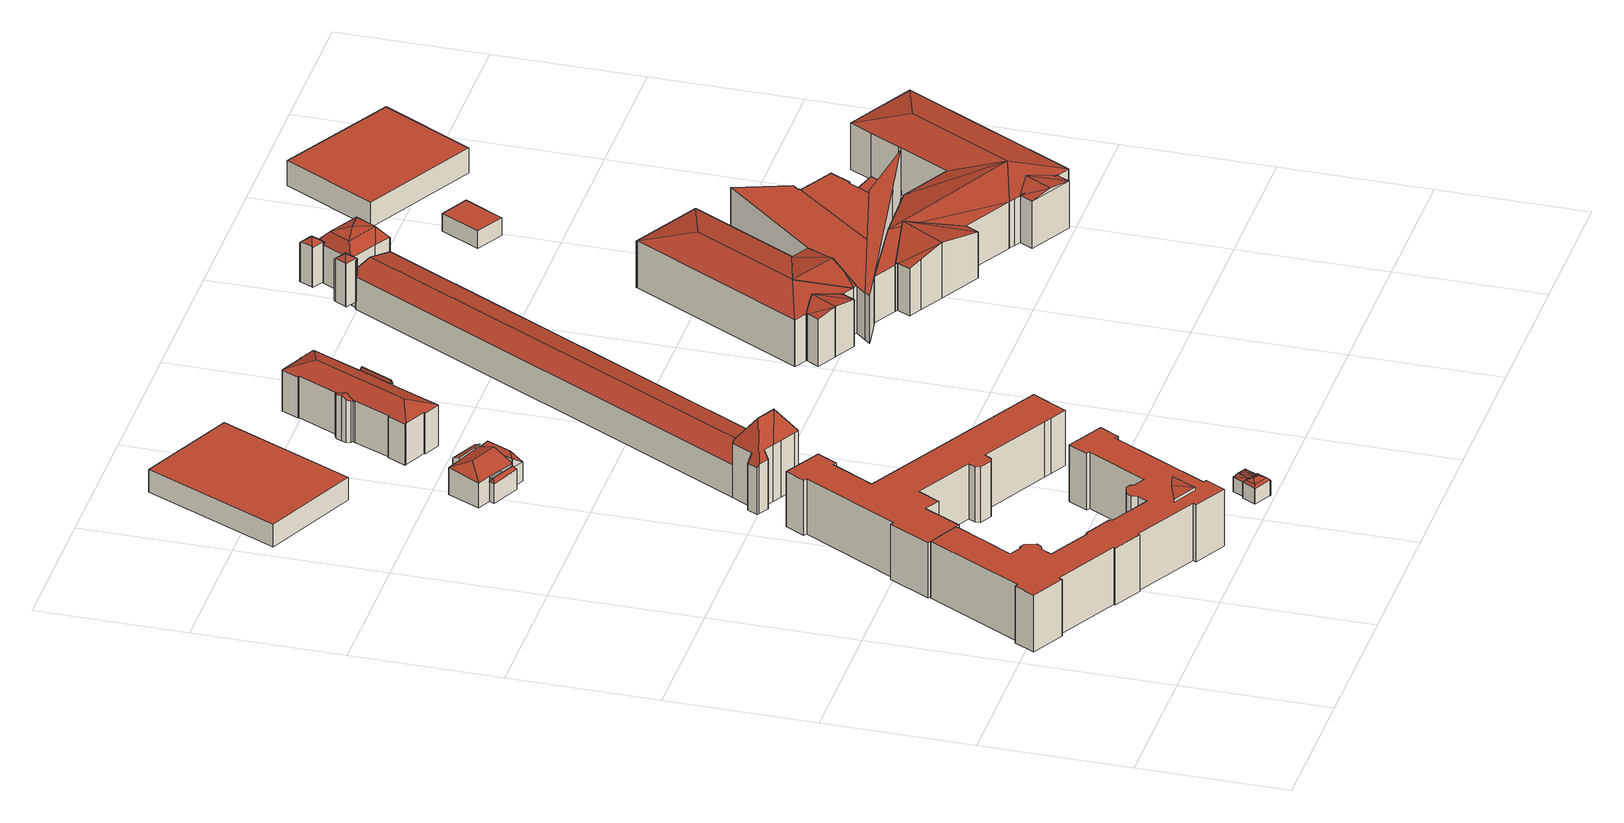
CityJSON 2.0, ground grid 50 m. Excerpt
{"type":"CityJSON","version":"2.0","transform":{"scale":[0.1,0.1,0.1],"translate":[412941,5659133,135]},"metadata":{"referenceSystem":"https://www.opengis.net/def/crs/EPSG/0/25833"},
"CityObjects":{
"building1":{"type":"Building","attributes":{"name":"Landesamt zur Regelung offener Vermögensfragen","Gemeindeschluessel":14612000,"Geometrietyp2DReferenz":"3000","BezugspunktDach":"2000","function":"31001_3010"},"children":["building1-1","building1-2"]},
"building1-1":{"type":"BuildingPart","attributes":{"Dachtyp_tdc":"tdcFreeFormRoof","Dachneigung":8.62,"QualitaetDacherkennung":0,"Geometrietyp2DReferenz":"3000","measuredHeight":20.87},"parents":["building1"],"geometry":[{"type":"MultiSurface","lod":"2","boundaries":[[[0,1,2]],[[0,3,1]],[[1,3,4,5]],[[3,2,6,4]],[[2,1,5,6]],[[0,2,3]],[[5,4,6]]],"semantics":{"surfaces":[{"type":"RoofSurface"},{"type":"WallSurface"},{"type":"GroundSurface"}],"values":[0,0,1,1,1,2,2]}}]},
"building1-2":{"type":"BuildingPart","attributes":{"Dachtyp_tdc":"tdcHipAndGableRoof","Dachneigung":0,"QualitaetDacherkennung":0,"Geometrietyp2DReferenz":"3000","measuredHeight":20.4},"parents":["building1"],"geometry":[{"type":"MultiSurface","lod":"2","boundaries":[[[7,8,9,10,11,12,13,14,15,16,17,18,19,20,21,22,23,24,25,26,27,28,29,30,31,32,33,34,35,36,37,38,39,40,41,42,43,44,45,46,47,48]],[[48,47,49,50]],[[47,46,51,49]],[[46,45,52,51]],[[42,41,53,54]],[[45,44,55,52]],[[44,43,56,55]],[[43,42,54,56]],[[41,40,57,53]],[[40,39,58,57]],[[39,38,59,58]],[[38,37,60,59]],[[37,36,61,60]],[[36,35,62,61]],[[35,34,63,62]],[[34,33,64,63]],[[33,32,65,64]],[[32,31,66,65]],[[31,30,67,66]],[[30,29,68,67]],[[29,28,69,68]],[[25,24,70,71]],[[28,27,72,69]],[[27,26,73,72]],[[26,25,71,73]],[[24,23,74,70]],[[23,22,75,74]],[[22,21,76,75]],[[21,20,77,76]],[[20,19,78,77]],[[19,18,79,78]],[[18,17,80,79]],[[17,16,81,80]],[[16,15,82,81]],[[15,14,83,82]],[[14,13,84,83]],[[13,12,85,84]],[[12,11,86,85]],[[11,10,87,86]],[[10,9,88,87]],[[9,8,89,88]],[[8,7,90,89]],[[7,48,50,90]],[[50,49,51,52,55,56,54,53,57,58,59,60,61,62,63,64,65,66,67,68,69,72,73,71,70,74,75,76,77,78,79,80,81,82,83,84,85,86,87,88,89,90]]],"semantics":{"surfaces":[{"type":"RoofSurface"},{"type":"WallSurface"},{"type":"GroundSurface"}],"values":[0,1,1,1,1,1,1,1,1,1,1,1,1,1,1,1,1,1,1,1,1,1,1,1,1,1,1,1,1,1,1,1,1,1,1,1,1,1,1,1,1,1,1,2]}}]},
"building2":{"type":"Building","attributes":{"name":"Amtsgericht","Dachtyp_tdc":"tdcPyramidRoof","Gemeindeschluessel":14612000,"Dachneigung":0,"QualitaetDacherkennung":100,"Geometrietyp2DReferenz":"3000","measuredHeight":19.89,"function":"31001_3015","roofType":"3500"},"geometry":[{"type":"Solid","lod":"2","boundaries":[[[[91,92,93,94]],[[92,95,96,93]],[[95,97,98,96]],[[97,99,100,98]],[[99,101,102,100]],[[101,103,104,102]],[[103,105,106,104]],[[105,107,108,106]],[[107,109,110,108]],[[109,111,112,110]],[[111,113,114,112]],[[113,115,116,114]],[[115,117,118,116]],[[117,119,120,118]],[[119,121,122,120]],[[121,123,124,122]],[[123,125,126,124]],[[125,7,127,126]],[[7,8,128,127]],[[8,129,130,128]],[[129,131,132,130]],[[131,133,134,132]],[[133,135,136,134]],[[135,137,138,136]],[[137,139,140,138]],[[139,91,94,140]],[[139,137,135,133,131,129,8,7,125,123,121,119,117,115,113,111,109,107,105,103,101,99,97,95,92,91]],[[94,93,96,98,100,102,104,106,108,110,112,114,116,118,120,122,124,126,127,128,130,132,134,136,138,140]]]],"semantics":{"surfaces":[{"type":"WallSurface"},{"type":"RoofSurface"},{"type":"GroundSurface"}],"values":[[0,0,0,0,0,0,0,0,0,0,0,0,0,0,0,0,0,0,0,0,0,0,0,0,0,0,1,2]]}}]},
"building3":{"type":"Building","attributes":{"Gemeindeschluessel":14612000,"QualitaetDacherkennung":100,"Geometrietyp2DReferenz":"3000","function":"31001_9998","roofType":"9999"},"children":["building3-1","building3-2"]},
"building3-1":{"type":"BuildingPart","attributes":{"Dachtyp_tdc":"tdcGambrelHipRoof","Dachneigung":47.96,"QualitaetDacherkennung":100,"Geometrietyp2DReferenz":"3000","measuredHeight":7.21,"roofType":"9999"},"parents":["building3"],"geometry":[{"type":"MultiSurface","lod":"2","boundaries":[[[141,142,143,144]],[[142,145,146,143]],[[145,147,148,146]],[[147,149,150,148]],[[149,151,152,150]],[[151,153,154,152]],[[153,155,156,154]],[[157,158,159,160]],[[158,161,162,159]],[[161,141,144,162]],[[147,145,142,163,164]],[[149,147,164,165]],[[157,166,155,153,151,149,165,167]],[[142,141,161,158,157,167,163]],[[164,163,168,169]],[[165,164,169]],[[167,165,169,168]],[[163,167,168]],[[144,143,146,148,150,152,154,156,160,159,162]]],"semantics":{"surfaces":[{"type":"WallSurface"},{"type":"RoofSurface"},{"type":"GroundSurface"}],"values":[0,0,0,0,0,0,0,0,0,0,1,1,1,1,1,1,1,1,2]}}]},
"building3-2":{"type":"BuildingPart","attributes":{"Dachtyp_tdc":"tdcGambrelHipGambrelRoof","Dachneigung":57.21,"QualitaetDacherkennung":100,"Geometrietyp2DReferenz":"3000","measuredHeight":7.14,"roofType":"9999"},"parents":["building3"],"geometry":[{"type":"MultiSurface","lod":"2","boundaries":[[[170,171,155]],[[172,171,173,174]],[[174,166,172]],[[166,174,175]],[[173,176,177]],[[176,173,170]],[[174,173,177]],[[177,175,174]],[[175,177,176]],[[178,179,180,181]],[[155,171,179,178]],[[171,172,180,179]],[[172,166,181,180]],[[170,175,176]],[[170,166,175]],[[166,170,155]],[[171,170,173]]],"semantics":{"surfaces":[{"type":"RoofSurface"},{"type":"GroundSurface"},{"type":"WallSurface"}],"values":[0,0,0,0,0,0,0,0,0,1,2,2,2,2,2,2,0]}}]},
"building4":{"type":"Building","attributes":{"Dachtyp_tdc":"tdcHipRoof","Gemeindeschluessel":14612000,"Dachneigung":55.74,"QualitaetDacherkennung":100,"Geometrietyp2DReferenz":"3000","measuredHeight":28.24,"function":"31001_9998","roofType":"3200"},"geometry":[{"type":"Solid","lod":"2","boundaries":[[[[182,183,184,185]],[[183,186,187,184]],[[186,188,189,187]],[[188,190,191,189]],[[190,192,193,191]],[[192,194,195,193]],[[194,196,197,195]],[[196,198,199,197]],[[198,200,201,199]],[[200,202,203,201]],[[202,204,205,203]],[[204,206,207,205]],[[206,208,209,207]],[[208,210,211,209]],[[210,212,213,211]],[[212,182,185,213]],[[208,206,214]],[[200,198,196,194,192,190,215]],[[206,204,202,215,214]],[[202,200,215]],[[190,188,186,183,214,215]],[[183,182,212,210,208,214]],[[185,184,187,189,191,193,195,197,199,201,203,205,207,209,211,213]]]],"semantics":{"surfaces":[{"type":"WallSurface"},{"type":"RoofSurface"},{"type":"GroundSurface"}],"values":[[0,0,0,0,0,0,0,0,0,0,0,0,0,0,0,0,1,1,1,1,1,1,2]]}}]},
"building5":{"type":"Building","attributes":{"name":"Depot des Militärhistorischen Museums der Bundeswehr","Dachtyp_tdc":"tdcPolyFlatRoof","Gemeindeschluessel":14612000,"Dachneigung":0,"QualitaetDacherkennung":83,"Geometrietyp2DReferenz":"3000","measuredHeight":8.13,"function":"31001_9998","roofType":"1000"},"geometry":[{"type":"Solid","lod":"2","boundaries":[[[[216,217,218,219]],[[217,220,221,218]],[[220,222,223,221]],[[222,216,219,223]],[[222,220,217,216]],[[219,218,221,223]]]],"semantics":{"surfaces":[{"type":"WallSurface"},{"type":"RoofSurface"},{"type":"GroundSurface"}],"values":[[0,0,0,0,1,2]]}}]},
"building6":{"type":"Building","attributes":{"Gemeindeschluessel":14612000,"Geometrietyp2DReferenz":"3000","function":"31001_9998","roofType":"9999"},"children":["building6-1","building6-2","building6-3","building6-4"]},
"building6-1":{"type":"BuildingPart","attributes":{"Dachtyp_tdc":"tdcPolyFlatRoof","Dachneigung":22.52,"QualitaetDacherkennung":48,"Geometrietyp2DReferenz":"3000","measuredHeight":10.56,"roofType":"2100"},"parents":["building6"],"geometry":[{"type":"MultiSurface","lod":"2","boundaries":[[[224,225,226,227,228]],[[229,230,231,232,233]],[[230,224,228,231]],[[230,229,225,224]],[[228,227,232,231]]],"semantics":{"surfaces":[{"type":"WallSurface"},{"type":"RoofSurface"},{"type":"GroundSurface"}],"values":[0,0,0,1,2]}}]},
"building6-2":{"type":"BuildingPart","attributes":{"Dachtyp_tdc":"tdcHipAndGableRoof","Dachneigung":21.6,"QualitaetDacherkennung":56,"Geometrietyp2DReferenz":"3000","measuredHeight":11.62,"roofType":"5000"},"parents":["building6"],"geometry":[{"type":"MultiSurface","lod":"2","boundaries":[[[234,235,236]],[[234,237,238,235]],[[237,239,240,238]],[[239,233,232,240]],[[226,241,242,243,227]],[[239,237,244]],[[237,234,245,246,247,244]],[[247,248,241,226,233,239,244]],[[243,249,250,235,238,240,232,227]]],"semantics":{"surfaces":[{"type":"WallSurface"},{"type":"RoofSurface"},{"type":"GroundSurface"}],"values":[0,0,0,0,0,1,1,1,2]}}]},
"building6-3":{"type":"BuildingPart","attributes":{"Dachtyp_tdc":"tdcHipAndGableRoof","Dachneigung":57,"QualitaetDacherkennung":32,"Geometrietyp2DReferenz":"3000","measuredHeight":10.63,"roofType":"5000"},"parents":["building6"],"geometry":[{"type":"MultiSurface","lod":"2","boundaries":[[[251,252,253,254]],[[242,255,256,243]],[[255,251,254,256]],[[257,251,258,259]],[[255,260,258,251]],[[259,258,260,261,248,262,246]],[[242,241,261,260,255]],[[252,257,259,245,263]],[[251,257,252]],[[254,253,250,249,243,256]]],"semantics":{"surfaces":[{"type":"WallSurface"},{"type":"RoofSurface"},{"type":"GroundSurface"}],"values":[0,0,0,1,1,1,0,0,0,2]}}]},
"building6-4":{"type":"BuildingPart","attributes":{"Dachtyp_tdc":"tdcFreeFormRoof","Dachneigung":55.11,"QualitaetDacherkennung":7,"Geometrietyp2DReferenz":"3000","measuredHeight":8.4,"roofType":"5000"},"parents":["building6"],"geometry":[{"type":"MultiSurface","lod":"2","boundaries":[[[264,265,266,267]],[[264,267,268]],[[265,264,268,269,236]],[[253,270,271,235,250]],[[268,267,270,253,252]],[[267,266,271,270]],[[266,236,235,271]],[[265,236,266]]],"semantics":{"surfaces":[{"type":"RoofSurface"},{"type":"GroundSurface"},{"type":"WallSurface"}],"values":[0,0,0,1,2,2,2,0]}}]},
"building7":{"type":"Building","attributes":{"Gemeindeschluessel":14612000,"Geometrietyp2DReferenz":"3000","function":"31001_9998","roofType":"9999"},"children":["building7-1","building7-2","building7-3"]},
"building7-1":{"type":"BuildingPart","attributes":{"Dachtyp_tdc":"tdcFreeFormRoof","Dachneigung":74,"QualitaetDacherkennung":41,"Geometrietyp2DReferenz":"3000","measuredHeight":16.06,"roofType":"5000"},"parents":["building7"],"geometry":[{"type":"MultiSurface","lod":"2","boundaries":[[[272,273,274,275]],[[273,276,277,278,274]],[[279,272,275,280,281]],[[282,276,273]],[[283,282,273,272]],[[272,279,283]],[[279,276,282,283]],[[275,274,278,280]]],"semantics":{"surfaces":[{"type":"WallSurface"},{"type":"RoofSurface"},{"type":"GroundSurface"}],"values":[0,0,0,1,1,1,1,2]}}]},
"building7-2":{"type":"BuildingPart","attributes":{"Dachtyp_tdc":"tdcFreeFormRoof","Dachneigung":22.21,"QualitaetDacherkennung":35,"Geometrietyp2DReferenz":"3000","measuredHeight":16.34,"roofType":"5000"},"parents":["building7"],"geometry":[{"type":"MultiSurface","lod":"2","boundaries":[[[284,285,286,287]],[[288,289,290,291]],[[289,292,293,290]],[[292,294,295,293]],[[294,296,297,295]],[[296,298,299,297]],[[298,300,301,299]],[[300,284,287,301]],[[296,294,292,289,288,302,303,304]],[[304,305,306,285,284,300,298,296]],[[287,286,307,308,309,291,290,293,295,297,299,301]]],"semantics":{"surfaces":[{"type":"WallSurface"},{"type":"RoofSurface"},{"type":"GroundSurface"}],"values":[0,0,0,0,0,0,0,0,1,1,2]}}]},
"building7-3":{"type":"BuildingPart","attributes":{"Dachtyp_tdc":"tdcHipRoof","Dachneigung":21.72,"QualitaetDacherkennung":73,"Geometrietyp2DReferenz":"3000","measuredHeight":17.79,"roofType":"3200"},"parents":["building7"],"geometry":[{"type":"MultiSurface","lod":"2","boundaries":[[[277,310,311,278]],[[310,312,313,311]],[[312,314,315,313]],[[314,316,317,315]],[[316,318,319,317]],[[318,320,321,319]],[[320,322,323,321]],[[322,324,325,323]],[[324,326,327,325]],[[326,328,288,291,327]],[[329,330,331,286,285]],[[330,332,333,331]],[[332,334,335,333]],[[334,336,337,335]],[[336,338,339,337]],[[338,340,341,339]],[[340,342,343,341]],[[342,344,345,343]],[[344,346,347,345]],[[346,348,349,347]],[[348,281,280,349]],[[346,344,342,340,338,336,350]],[[320,318,316,314,312,351]],[[336,334,332,330,329,352,305,353,303,354,328,326,324,322,320,351,350]],[[312,310,277,281,348,346,350,351]],[[278,311,313,315,317,319,321,323,325,327,291,309,308,307,286,331,333,335,337,339,341,343,345,347,349,280]]],"semantics":{"surfaces":[{"type":"WallSurface"},{"type":"RoofSurface"},{"type":"GroundSurface"}],"values":[0,0,0,0,0,0,0,0,0,0,0,0,0,0,0,0,0,0,0,0,0,1,1,1,1,2]}}]},
"building8":{"type":"Building","attributes":{"Dachtyp_tdc":"tdcGableRoof","Gemeindeschluessel":14612000,"Dachneigung":13.17,"QualitaetDacherkennung":100,"Geometrietyp2DReferenz":"3000","measuredHeight":13.9,"function":"31001_9998","roofType":"3100"},"geometry":[{"type":"Solid","lod":"2","boundaries":[[[[355,356,357,358]],[[356,359,360,357]],[[359,361,362,360]],[[361,363,364,362]],[[363,365,366,364]],[[365,367,368,366]],[[367,369,370,368]],[[369,371,372,370]],[[371,355,358,372]],[[367,365,363,361]],[[361,359,356,355,371,369,367]],[[358,357,360,362,364,366,368,370,372]]]],"semantics":{"surfaces":[{"type":"WallSurface"},{"type":"RoofSurface"},{"type":"GroundSurface"}],"values":[[0,0,0,0,0,0,0,0,0,1,1,2]]}}]},
"building9":{"type":"Building","attributes":{"name":"Militärhistorisches Museum der Bundeswehr","Gemeindeschluessel":14612000,"QualitaetDacherkennung":100,"Geometrietyp2DReferenz":"3000","function":"31001_3034","roofType":"9999"},"children":["building9-1","building9-2","building9-3"]},
"building9-1":{"type":"BuildingPart","attributes":{"Dachtyp_tdc":"tdcGableRoof","Dachneigung":13.5,"QualitaetDacherkennung":100,"Geometrietyp2DReferenz":"3000","measuredHeight":19.92,"roofType":"3100"},"parents":["building9"],"geometry":[{"type":"MultiSurface","lod":"2","boundaries":[[[373,374,375,376]],[[374,377,378,375]],[[377,379,380,378]],[[379,381,382,380]],[[381,383,384,382]],[[385,386,387,388]],[[386,389,390,387]],[[389,373,376,390]],[[377,374,373]],[[373,389,381,379,377]],[[386,385,391,383]],[[389,386,383,381]],[[376,375,378,380,382,384,388,387,390]]],"semantics":{"surfaces":[{"type":"WallSurface"},{"type":"RoofSurface"},{"type":"GroundSurface"}],"values":[0,0,0,0,0,0,0,0,1,1,1,1,2]}}]},
"building9-2":{"type":"BuildingPart","attributes":{"Dachtyp_tdc":"tdcGableRoof","Dachneigung":8.05,"QualitaetDacherkennung":100,"Geometrietyp2DReferenz":"3000","measuredHeight":18.06,"roofType":"3100"},"parents":["building9"],"geometry":[{"type":"Solid","lod":"2","boundaries":[[[[392,393,394,395]],[[393,396,397,394]],[[396,398,399,397]],[[398,400,401,399]],[[400,402,403,401]],[[402,404,405,403]],[[404,406,407,405]],[[406,408,409,407]],[[408,410,411,409]],[[410,392,395,411]],[[402,400,398,396]],[[404,402,396]],[[406,404,396,393,392,410]],[[410,408,406]],[[395,394,397,399,401,403,405,407,409,411]]]],"semantics":{"surfaces":[{"type":"WallSurface"},{"type":"RoofSurface"},{"type":"GroundSurface"}],"values":[[0,0,0,0,0,0,0,0,0,0,1,1,1,1,2]]}}]},
"building9-3":{"type":"BuildingPart","attributes":{"Dachtyp_tdc":"tdcHipRoof","Dachneigung":13.46,"QualitaetDacherkennung":100,"Geometrietyp2DReferenz":"3000","measuredHeight":19.88,"roofType":"3200"},"parents":["building9"],"geometry":[{"type":"MultiSurface","lod":"2","boundaries":[[[412,413,414,415]],[[413,416,417,414]],[[391,418,419,420]],[[418,379,421,419]],[[379,422,423,421]],[[422,424,425,423]],[[424,426,427,425]],[[426,428,395,427]],[[428,429,430,395]],[[429,431,432,430]],[[431,433,434,432]],[[433,435,436,434]],[[435,437,438,436]],[[437,439,440,438]],[[439,441,442,440]],[[441,443,444,442]],[[443,412,415,444]],[[439,437,435,433,445]],[[431,429,428,426,424,422,379,381]],[[433,431,381,445]],[[379,418,391,416,413,412,443,441,439,445,381]],[[415,414,417,420,419,421,423,425,427,395,430,432,434,436,438,440,442,444]]],"semantics":{"surfaces":[{"type":"WallSurface"},{"type":"RoofSurface"},{"type":"GroundSurface"}],"values":[0,0,0,0,0,0,0,0,0,0,0,0,0,0,0,0,0,1,1,1,1,2]}}]},
"building10":{"type":"Building","attributes":{"Dachtyp_tdc":"tdcPyramidRoof","Gemeindeschluessel":14612000,"Dachneigung":35.3,"QualitaetDacherkennung":100,"Geometrietyp2DReferenz":"3000","measuredHeight":17.01,"function":"31001_9998","roofType":"3500"},"geometry":[{"type":"Solid","lod":"2","boundaries":[[[[446,447,448,449]],[[447,450,451,448]],[[450,452,453,451]],[[452,454,455,453]],[[454,456,457,455]],[[456,458,459,457]],[[458,460,461,459]],[[460,462,463,461]],[[462,464,465,463]],[[464,466,467,465]],[[447,446,468,466,464,469]],[[456,454,452,450,447,469]],[[462,460,458,456,469]],[[464,462,469]],[[467,470,449,448,451,453,455,457,459,461,463,465]],[[466,468,470,467]],[[468,446,449,470]]]],"semantics":{"surfaces":[{"type":"WallSurface"},{"type":"RoofSurface"},{"type":"GroundSurface"}],"values":[[0,0,0,0,0,0,0,0,0,0,1,1,1,1,2,0,0]]}}]},
"building11":{"type":"Building","attributes":{"Dachtyp_tdc":"tdcPyramidRoof","Gemeindeschluessel":14612000,"Dachneigung":34.48,"QualitaetDacherkennung":100,"Geometrietyp2DReferenz":"3000","measuredHeight":16.16,"function":"31001_2000","roofType":"3500"},"geometry":[{"type":"Solid","lod":"2","boundaries":[[[[471,472,473,474]],[[472,475,476,473]],[[475,477,478,476]],[[477,479,480,478]],[[479,481,482,480]],[[481,483,484,482]],[[483,485,486,484]],[[485,487,488,486]],[[487,489,490,488]],[[489,491,492,490]],[[491,493,494,492]],[[493,471,474,494]],[[477,475,472,471,493,495]],[[485,483,481,479,477,495]],[[491,489,487,485,495]],[[493,491,495]],[[474,473,476,478,480,482,484,486,488,490,492,494]]]],"semantics":{"surfaces":[{"type":"WallSurface"},{"type":"RoofSurface"},{"type":"GroundSurface"}],"values":[[0,0,0,0,0,0,0,0,0,0,0,0,1,1,1,1,2]]}}]},
"building12":{"type":"Building","attributes":{"Gemeindeschluessel":14612000,"QualitaetDacherkennung":100,"Geometrietyp2DReferenz":"3000","function":"31001_9998","roofType":"9999"},"children":["building12-1","building12-2"]},
"building12-1":{"type":"BuildingPart","attributes":{"Dachtyp_tdc":"tdcPyramidRoof","Dachneigung":15.28,"QualitaetDacherkennung":100,"Geometrietyp2DReferenz":"3000","measuredHeight":1.1,"roofType":"3500"},"parents":["building12"],"geometry":[{"type":"MultiSurface","lod":"2","boundaries":[[[496,497,498]],[[499,496,498]],[[500,499,498]],[[497,500,498]]],"semantics":{"surfaces":[{"type":"RoofSurface"}],"values":[0,0,0,0]}}]},
"building12-2":{"type":"BuildingPart","attributes":{"Dachtyp_tdc":"tdcCutHipRoof","Dachneigung":0,"QualitaetDacherkennung":100,"Geometrietyp2DReferenz":"3000","measuredHeight":17.28,"roofType":"9999"},"parents":["building12"],"geometry":[{"type":"MultiSurface","lod":"2","boundaries":[[[501,502,503,504]],[[502,505,506,503]],[[505,507,508,506]],[[507,483,509,508]],[[483,510,511,509]],[[510,512,513,511]],[[512,514,515,513]],[[514,516,517,515]],[[516,518,519,517]],[[518,520,521,519]],[[520,522,523,521]],[[522,524,525,523]],[[524,526,527,525]],[[526,528,529,527]],[[528,530,531,529]],[[530,501,504,531]],[[510,483,507,505,502,501,500,497]],[[516,514,497,496]],[[514,512,510,497]],[[526,524,522,520,518,516,496,499]],[[501,530,528,499,500]],[[528,526,499]],[[504,503,506,508,509,511,513,515,517,519,521,523,525,527,529,531]]],"semantics":{"surfaces":[{"type":"WallSurface"},{"type":"RoofSurface"},{"type":"GroundSurface"}],"values":[0,0,0,0,0,0,0,0,0,0,0,0,0,0,0,0,1,1,1,1,1,1,2]}}]},
"building13":{"type":"Building","attributes":{"name":"Militärhistorisches Museum der Bundeswehr","Gemeindeschluessel":14612000,"QualitaetDacherkennung":100,"Geometrietyp2DReferenz":"3000","function":"31001_3034","roofType":"9999"},"children":["building13-1","building13-2","building13-3","building13-4","building13-5"]},
"building13-1":{"type":"BuildingPart","attributes":{"Dachtyp_tdc":"tdcPolyFlatRoof","Dachneigung":0,"QualitaetDacherkennung":100,"Geometrietyp2DReferenz":"3000","measuredHeight":17.05,"roofType":"1000"},"parents":["building13"],"geometry":[{"type":"MultiSurface","lod":"2","boundaries":[[[532,533,534,535,536,537]],[[533,538,539,534]],[[538,540,541,539]],[[540,542,543,544,545,541]],[[546,542,540,538,533,532]],[[535,534,539,541,545,547]]],"semantics":{"surfaces":[{"type":"WallSurface"},{"type":"RoofSurface"},{"type":"GroundSurface"}],"values":[0,0,0,0,1,2]}}]},
"building13-2":{"type":"BuildingPart","attributes":{"Dachtyp_tdc":"tdcLeanToRoof","Dachneigung":0,"QualitaetDacherkennung":100,"Geometrietyp2DReferenz":"3000","measuredHeight":15.99,"roofType":"2100"},"parents":["building13"],"geometry":[{"type":"MultiSurface","lod":"2","boundaries":[[[548,549,550,551]],[[549,552,553,554,555,550]],[[556,557,558,552,549,548]],[[551,550,555,559,560,561]]],"semantics":{"surfaces":[{"type":"WallSurface"},{"type":"RoofSurface"},{"type":"GroundSurface"}],"values":[0,0,1,2]}}]},
"building13-3":{"type":"BuildingPart","attributes":{"Dachtyp_tdc":"tdcLeanToRoof","Dachneigung":0,"QualitaetDacherkennung":100,"Geometrietyp2DReferenz":"3000","measuredHeight":16.74,"roofType":"2100"},"parents":["building13"],"geometry":[{"type":"MultiSurface","lod":"2","boundaries":[[[543,562,563,544]],[[562,564,565,563]],[[564,566,567,565]],[[566,568,569,567]],[[568,570,571,569]],[[570,572,548,551,573,571]],[[572,570,568,566,564,562,543,574]],[[575,544,563,565,567,569,571,573]]],"semantics":{"surfaces":[{"type":"WallSurface"},{"type":"RoofSurface"},{"type":"GroundSurface"}],"values":[0,0,0,0,0,0,1,2]}}]},
"building13-4":{"type":"BuildingPart","attributes":{"Dachtyp_tdc":"tdcLeanToRoof","Dachneigung":0,"QualitaetDacherkennung":100,"Geometrietyp2DReferenz":"3000","measuredHeight":1.2,"roofType":"2100"},"parents":["building13"],"geometry":[{"type":"MultiSurface","lod":"2","boundaries":[[[576,577,578,579]],[[577,580,581,578]],[[580,537,536,581]],[[537,580,577,576,582]],[[583,579,578,581,536]]],"semantics":{"surfaces":[{"type":"WallSurface"},{"type":"RoofSurface"},{"type":"GroundSurface"}],"values":[0,0,0,1,2]}}]},
"building13-5":{"type":"BuildingPart","attributes":{"Dachtyp_tdc":"tdcLeanToRoof","Dachneigung":0,"QualitaetDacherkennung":100,"Geometrietyp2DReferenz":"3000","measuredHeight":1.2,"roofType":"2100"},"parents":["building13"],"geometry":[{"type":"MultiSurface","lod":"2","boundaries":[[[553,584,585,554]],[[584,576,579,585]],[[586,587,582,576,584,553]],[[554,585,579,583,588,589]]],"semantics":{"surfaces":[{"type":"WallSurface"},{"type":"RoofSurface"},{"type":"GroundSurface"}],"values":[0,0,1,2]}}]},
"building14":{"type":"Building","attributes":{"name":"Militärhistorisches Museum der Bundeswehr","Gemeindeschluessel":14612000,"QualitaetDacherkennung":100,"Geometrietyp2DReferenz":"3000","function":"31001_3034","roofType":"9999"},"children":["building14-1","building14-2","building14-3","building14-4"]},
"building14-1":{"type":"BuildingPart","attributes":{"Dachtyp_tdc":"tdcGableRoof","Dachneigung":11.17,"QualitaetDacherkennung":100,"Geometrietyp2DReferenz":"3000","measuredHeight":19.89,"roofType":"3100"},"parents":["building14"],"geometry":[{"type":"Solid","lod":"2","boundaries":[[[[590,591,592,593]],[[591,594,595,592]],[[594,596,597,595]],[[596,598,599,597]],[[598,600,601,599]],[[600,602,603,601]],[[602,604,605,603]],[[604,606,607,605]],[[606,608,609,607]],[[608,590,593,609]],[[604,602,600,598]],[[604,598,606]],[[596,594,591,606,598]],[[591,590,608,606]],[[593,592,595,597,599,601,603,605,607,609]]]],"semantics":{"surfaces":[{"type":"WallSurface"},{"type":"RoofSurface"},{"type":"GroundSurface"}],"values":[[0,0,0,0,0,0,0,0,0,0,1,1,1,1,2]]}}]},
"building14-2":{"type":"BuildingPart","attributes":{"Dachtyp_tdc":"tdcGableRoof","Dachneigung":8.06,"QualitaetDacherkennung":100,"Geometrietyp2DReferenz":"3000","measuredHeight":18.03,"roofType":"3100"},"parents":["building14"],"geometry":[{"type":"MultiSurface","lod":"2","boundaries":[[[610,611,612,613,614]],[[612,615,616,613]],[[615,617,618,616]],[[617,619,620,618]],[[611,610,619,621]],[[612,611,621,622]],[[617,622,621]],[[622,617,615]],[[621,619,617]],[[612,622,615]],[[614,613,616,618,620]]],"semantics":{"surfaces":[{"type":"WallSurface"},{"type":"RoofSurface"},{"type":"GroundSurface"}],"values":[0,0,0,0,1,1,1,1,0,0,2]}}]},
"building14-3":{"type":"BuildingPart","attributes":{"Dachtyp_tdc":"tdcGableRoof","Dachneigung":14.39,"QualitaetDacherkennung":100,"Geometrietyp2DReferenz":"3000","measuredHeight":19.88,"roofType":"3100"},"parents":["building14"],"geometry":[{"type":"Solid","lod":"2","boundaries":[[[[623,600,601,624]],[[600,625,595,601]],[[625,538,626,595]],[[538,627,628,626]],[[627,629,630,628]],[[631,632,629,633]],[[633,629,627]],[[623,634,633,627]],[[538,625,600,623,627]],[[630,635,636,637,638,624,601,595,626,628]],[[629,632,635,630]],[[632,631,636,635]],[[631,633,637,636]],[[633,634,638,637]],[[634,623,624,638]]]],"semantics":{"surfaces":[{"type":"WallSurface"},{"type":"RoofSurface"},{"type":"GroundSurface"}],"values":[[0,0,0,0,0,1,1,1,1,2,0,0,0,0,0]]}}]},
"building14-4":{"type":"BuildingPart","attributes":{"Dachtyp_tdc":"tdcHipRoof","Dachneigung":13.46,"QualitaetDacherkennung":100,"Geometrietyp2DReferenz":"3000","measuredHeight":19.87,"roofType":"3200"},"parents":["building14"],"geometry":[{"type":"MultiSurface","lod":"2","boundaries":[[[639,640,641,642]],[[640,643,644,641]],[[643,645,646,644]],[[647,648,649,620]],[[648,650,651,649]],[[650,634,638,651]],[[634,623,624,638]],[[623,631,636,624]],[[631,652,653,636]],[[652,654,581,653]],[[654,655,656,581]],[[655,657,578,656]],[[657,658,659,578]],[[658,660,661,659]],[[660,662,663,661]],[[662,664,665,663]],[[664,639,642,665]],[[662,660,658,666]],[[634,650,648,647,645,643,640,633]],[[658,657,655,654,652,631,623,634,633,666]],[[640,639,664,662,666,633]],[[642,641,644,646,620,649,651,638,624,636,653,581,656,578,659,661,663,665]]],"semantics":{"surfaces":[{"type":"WallSurface"},{"type":"RoofSurface"},{"type":"GroundSurface"}],"values":[0,0,0,0,0,0,0,0,0,0,0,0,0,0,0,0,0,1,1,1,1,2]}}]},
"building15":{"type":"Building","attributes":{"Dachtyp_tdc":"tdcLeanToRoof","Gemeindeschluessel":14612000,"Dachneigung":0,"QualitaetDacherkennung":100,"Geometrietyp2DReferenz":"3000","measuredHeight":6.26,"function":"31001_9998","roofType":"2100"},"geometry":[{"type":"Solid","lod":"2","boundaries":[[[[667,668,669,670]],[[668,671,672,669]],[[671,673,674,672]],[[673,675,676,674]],[[675,667,670,676]],[[675,673,671,668,667]],[[670,669,672,674,676]]]],"semantics":{"surfaces":[{"type":"WallSurface"},{"type":"RoofSurface"},{"type":"GroundSurface"}],"values":[[0,0,0,0,0,1,2]]}}]},
"building16":{"type":"Building","attributes":{"name":"Mandala Boulderhalle","Dachtyp_tdc":"tdcPolyFlatRoof","Gemeindeschluessel":14612000,"Dachneigung":0,"QualitaetDacherkennung":35,"Geometrietyp2DReferenz":"3000","measuredHeight":8.97,"function":"31001_3211","roofType":"1000"},"geometry":[{"type":"Solid","lod":"2","boundaries":[[[[677,678,679,680]],[[678,681,682,679]],[[681,683,684,682]],[[683,677,680,684]],[[683,681,678,677]],[[680,679,682,684]]]],"semantics":{"surfaces":[{"type":"WallSurface"},{"type":"RoofSurface"},{"type":"GroundSurface"}],"values":[[0,0,0,0,1,2]]}}]}
},
"vertices":[
[778,229,221],[798,160,213],[843,244,213],[715,203,213],[715,203,13],[798,160,13],[843,244,13],
[400,810,204],[295,863,204],[122,539,204],[112,544,204],[75,475,204],[187,416,204],[192,426,204],[408,312,204],[405,307,204],[501,255,204],[504,260,204],[720,145,204],[714,133,204],[825,74,204],[861,141,204],[850,147,204],[1027,477,204],[1039,470,204],[1074,535,204],[952,601,204],[917,536,204],[928,530,204],[818,326,204],[778,348,204],[774,359,204],[758,368,204],[720,355,204],[712,339,204],[717,319,204],[698,284,204],[557,361,204],[560,367,204],[467,416,204],[464,411,204],[322,487,204],[340,522,204],[357,528,204],[367,544,204],[355,582,204],[339,591,204],[330,587,204],[290,609,204],[330,587,0],[290,609,0],[339,591,0],[355,582,0],[322,487,0],[340,522,0],[367,544,0],[357,528,0],[464,411,0],[467,416,0],[560,367,0],[557,361,0],[698,284,0],[717,319,0],[712,339,0],[720,355,0],[758,368,0],[774,359,0],[778,348,0],[818,326,0],[928,530,0],[1039,470,0],[1074,535,0],[917,536,0],[952,601,0],[1027,477,0],[850,147,0],[861,141,0],[825,74,0],[714,133,0],[720,145,0],[504,260,0],[501,255,0],[405,307,0],[408,312,0],[192,426,0],[187,416,0],[75,475,0],[112,544,0],[122,539,0],[295,863,0],[400,810,0],
[698,1330,204],[662,1263,204],[662,1263,5],[698,1330,5],[651,1270,204],[651,1270,5],[572,1126,204],[572,1126,5],[1208,784,204],[1208,784,5],[1143,666,204],[1143,666,5],[1086,696,204],[1086,696,5],[1061,709,204],[1061,709,5],[826,834,204],[826,834,5],[812,811,204],[812,811,5],[796,807,204],[796,807,5],[755,829,204],[755,829,5],[751,846,204],[751,846,5],[763,869,204],[763,869,5],[567,973,204],[567,973,5],[528,901,204],[528,901,5],[477,928,204],[477,928,5],[411,804,204],[411,804,5],[400,810,5],[295,863,5],[285,868,204],[285,868,5],[360,1008,204],[360,1008,5],[372,1002,204],[372,1002,5],[549,1326,204],[549,1326,5],[538,1332,204],[538,1332,5],[574,1398,204],[574,1398,5],
[1125,9,69],[1123,10,71],[1123,10,15],[1125,9,15],[1063,41,70],[1063,41,15],[1063,42,72],[1063,42,15],[1088,87,72],[1088,87,15],[1088,88,71],[1088,88,15],[1094,85,71],[1094,85,15],[1094,87,69],[1094,87,15],[1151,57,69],[1153,55,66],[1153,55,15],[1151,57,15],[1126,8,68],[1126,8,15],[1119,20,80],[1073,44,80],[1091,78,80],[1142,61,69],[1137,54,80],[1114,44,87],[1096,54,87],
[1100,73,82],[1114,124,69],[1162,98,69],[1120,111,82],[1148,96,82],[1129,58,82],[1106,49,87],[1125,88,87],[1094,87,16],[1114,124,16],[1162,98,16],[1142,61,16],
[720,1455,218],[690,1471,218],[690,1471,14],[720,1455,14],[655,1490,218],[655,1490,14],[646,1475,192],[646,1475,14],[611,1494,192],[611,1494,14],[604,1498,182],[604,1498,14],[624,1534,181],[624,1534,14],[641,1525,210],[641,1525,14],[680,1597,210],[680,1597,14],[686,1594,220],[686,1594,14],[784,1541,220],[784,1541,14],[839,1512,220],[839,1512,14],[838,1511,221],[838,1511,14],[790,1420,221],[790,1420,14],[789,1418,219],[789,1418,14],[775,1426,219],[775,1426,14],[769,1490,297],[707,1523,297],
[326,2721,116],[0,2871,116],[0,2871,35],[326,2721,35],[209,3324,116],[209,3324,35],[535,3173,116],[535,3173,35],
[606,2395,121],[599,2379,128],[599,2379,121],[599,2379,25],[606,2395,25],[500,2417,131],[510,2440,121],[510,2440,25],[500,2417,25],[500,2417,122],
[446,2306,114],[446,2306,25],[446,2306,96],[400,2328,114],[400,2328,25],[451,2436,123],[451,2436,25],[594,2370,124],[594,2370,94],[594,2370,25],[478,2369,142],[543,2260,112],[558,2293,127],[574,2327,142],[592,2364,127],[574,2327,25],[543,2260,25],
[588,2239,94],[544,2260,94],[544,2260,25],[588,2239,25],[640,2348,94],[640,2348,25],[544,2260,126],[579,2276,132],[543,2260,127],[618,2358,132],[594,2370,127],[574,2327,127],[543,2260,94],
[532,2255,109],[450,2294,109],[438,2289,96],[536,2243,96],[544,2260,96],[543,2260,96],[536,2243,25],[438,2289,25],
[853,2823,175],[801,2710,175],[801,2710,26],[853,2823,26],[795,2713,175],[795,2713,173],[795,2713,26],[847,2826,175],[847,2826,26],[847,2826,173],[799,2714,186],[849,2822,187],
[698,2859,176],[701,2865,173],[701,2865,26],[698,2859,26],[669,2795,169],[672,2801,172],[672,2801,26],[669,2795,26],[666,2804,173],[666,2804,26],[660,2819,180],[660,2819,26],[667,2835,190],[667,2835,26],[675,2855,181],[675,2855,26],[692,2862,176],[692,2862,26],[669,2794,169],[674,2804,175],[685,2827,190],[699,2859,175],[702,2865,172],[702,2865,26],[685,2827,26],[669,2794,26],
[741,2596,173],[741,2596,26],[718,2546,173],[718,2546,26],[716,2542,171],[716,2542,26],[659,2568,172],[659,2568,26],[661,2572,174],[661,2572,26],[584,2608,175],[584,2608,26],[580,2610,173],[580,2610,26],[609,2672,174],[609,2672,26],[613,2670,175],[613,2670,26],[669,2795,175],[701,2865,175],[763,2998,175],[763,2998,26],[759,2999,173],[759,2999,26],[786,3057,173],[786,3057,26],[789,3056,175],[789,3056,26],[868,3019,174],[868,3019,26],[870,3023,172],[870,3023,26],[874,3022,171],[874,3022,26],[926,2997,171],[926,2997,26],[924,2993,173],[924,2993,26],[901,2943,173],[901,2943,26],[822,2959,204],[675,2639,204],[702,2865,175],[685,2827,175],[669,2794,175],
[1437,3000,133],[1443,2997,135],[1443,2997,15],[1437,3000,15],[1454,3018,135],[1454,3018,15],[1525,2979,154],[1525,2979,15],[1604,2936,133],[1604,2936,15],[839,1512,134],[839,1512,15],[764,1552,154],[764,1552,15],[680,1597,132],[680,1597,15],[1435,2998,133],[1435,2998,15],
[1670,1510,251],[1626,1460,235],[1626,1460,67],[1670,1510,67],[1615,1466,235],[1615,1466,67],[1613,1467,235],[1613,1467,67],[1561,1646,267],[1561,1646,67],[1739,1698,235],[1739,1698,67],[1802,1663,235],[1727,1576,262],[1727,1576,67],[1802,1663,67],[1714,1561,267],[1714,1561,67],[1739,1697,235],
[1429,1566,237],[1427,1567,237],[1427,1567,68],[1429,1566,68],[1524,1576,248],[1524,1576,68],[1569,1489,236],[1569,1489,68],[1546,1446,236],[1546,1446,68],[1545,1446,237],[1545,1446,68],[1473,1485,248],[1473,1485,68],[1471,1486,248],[1471,1486,68],[1405,1522,237],[1405,1522,68],[1427,1562,237],[1427,1562,68],
[1741,1697,235],[1742,1697,234],[1742,1697,68],[1741,1697,68],[1742,1696,234],[1742,1696,68],[1614,1466,235],[1614,1466,68],[1739,1697,68],[1613,1467,68],[1574,1488,235],[1574,1488,68],[1573,1487,235],[1573,1487,68],[1428,1565,235],[1428,1565,68],[1429,1566,235],[1385,1590,235],[1385,1590,68],[1385,1591,236],[1385,1591,68],[1701,2177,236],[1701,2177,68],[1702,2180,235],[1702,2180,68],[1703,2181,235],[1703,2181,68],[1933,2057,235],[1933,2057,68],[1935,2056,234],[1935,2056,68],[1935,2055,234],[1935,2055,68],[1752,2000,267],
[1465,3041,195],[1465,3040,196],[1465,3040,45],[1465,3041,45],[1454,3018,195],[1454,3018,45],[1443,2997,195],[1443,2997,45],[1437,3000,200],[1437,3000,45],[1436,3000,200],[1436,3000,45],[1435,2998,199],[1435,2998,45],[1396,3019,199],[1396,3019,45],[1397,3021,200],[1397,3021,45],[1417,3059,200],[1417,3059,45],[1421,3065,195],[1421,3065,45],[1461,3044,195],[1427,3029,215],[1461,3044,45],
[1486,3191,196],[1527,3170,196],[1527,3170,54],[1486,3191,54],[1527,3165,199],[1527,3165,54],[1527,3164,199],[1527,3164,54],[1533,3161,194],[1533,3161,54],[1521,3141,195],[1521,3141,54],[1509,3119,195],[1509,3119,54],[1506,3120,197],[1506,3120,54],[1503,3122,198],[1503,3122,54],[1463,3144,197],[1463,3144,54],[1465,3147,200],[1465,3147,54],[1485,3188,198],[1485,3188,54],[1495,3155,215],
[1630,3050,224],[1528,3107,224],[1560,3043,235],[1592,2980,224],[1489,3035,224],
[1457,3024,195],[1465,3041,194],[1465,3041,51],[1457,3024,51],[1461,3044,187],[1461,3044,51],[1503,3122,187],[1503,3122,51],[1509,3119,51],[1520,3139,196],[1520,3139,51],[1521,3141,194],[1521,3141,51],[1565,3118,196],[1565,3118,51],[1666,3065,193],[1666,3065,51],[1670,3063,187],[1670,3063,51],[1672,3062,184],[1672,3062,51],[1651,3023,184],[1651,3023,51],[1604,2936,184],[1604,2936,51],[1603,2937,185],[1603,2937,51],[1545,2968,187],[1545,2968,51],[1454,3018,187],[1454,3018,51],
[2427,1538,235],[2199,1502,235],[2199,1502,65],[2427,1538,65],[2427,1538,68],[2427,1538,80],[1693,1423,235],[1693,1423,65],[1580,1406,235],[1580,1406,65],[1595,1424,235],[1595,1424,233],[1595,1424,66],[1595,1424,65],[2173,1570,235],[2173,1570,65],
[2131,1781,227],[2255,1713,227],[2255,1713,67],[2131,1781,67],[2220,1645,227],[2220,1645,80],[2220,1645,68],[2220,1645,67],[1899,1501,227],[2173,1570,227],[2214,1645,227],[2214,1645,67],[2173,1570,67],[1899,1501,67],
[1626,1460,233],[1626,1460,66],[1804,1665,233],[1804,1665,66],[2083,1985,233],[2083,1985,66],[2145,1803,233],[2145,1803,66],[2127,1783,233],[2127,1783,66],[2131,1781,233],[2131,1781,66],[1899,1501,233],[1899,1501,66],
[2421,1674,80],[2499,1652,80],[2499,1652,68],[2421,1674,68],[2440,1540,80],[2440,1540,68],[2190,1568,80],[2190,1568,68],
[2219,1643,80],[2219,1643,68],[2214,1645,80],[2173,1570,80],[2173,1570,68],[2214,1645,68],
[1761,1329,237],[1784,1371,237],[1784,1371,68],[1761,1329,68],[1785,1374,237],[1785,1374,68],[1776,1379,235],[1776,1379,68],[1979,1411,267],[1979,1411,68],[2054,1229,235],[2054,1229,68],[2042,1207,235],[2042,1207,68],[2030,1185,235],[2030,1185,68],[1891,1260,267],[1891,1260,68],[1807,1305,248],[1807,1305,68],
[2407,1029,236],[2387,993,237],[2387,992,237],[2387,992,68],[2407,1029,68],[2242,1070,236],[2242,1070,68],[2266,1115,236],[2266,1115,68],[2411,1037,236],[2411,1037,68],[2366,1124,248],[2315,1031,248],
[2223,1138,235],[2223,1138,68],[1785,1374,235],[1693,1423,68],[1920,1441,267],[1920,1441,68],[2177,1461,235],[2177,1461,68],[2348,1370,235],[2343,1373,235],[2403,1194,267],[2224,1138,235],[2343,1373,68],[2348,1370,68],[2403,1194,68],[2224,1138,68],
[2615,1308,235],[2456,1013,235],[2456,1013,68],[2615,1308,68],[2455,1013,235],[2455,1013,68],[2411,1036,235],[2411,1036,68],[2411,1037,235],[2266,1114,235],[2266,1114,68],[2244,1126,235],[2244,1126,68],[2349,1370,235],[2349,1370,68],[2440,1540,235],[2444,1549,235],[2444,1549,68],[2499,1652,235],[2541,1729,235],[2541,1729,68],[2658,1666,235],[2658,1666,68],[2773,1604,235],[2773,1604,68],[2774,1604,235],[2774,1604,68],[2594,1548,267],
[1944,2768,133],[1885,2658,133],[1885,2658,70],[1944,2768,70],[1791,2709,133],[1791,2709,70],[1862,2841,133],[1862,2841,70],[1956,2791,133],[1956,2791,70],
[2369,3158,164],[2203,2850,164],[2203,2850,74],[2369,3158,74],[1818,3057,164],[1818,3057,74],[1985,3368,164],[1985,3368,74]
]}
